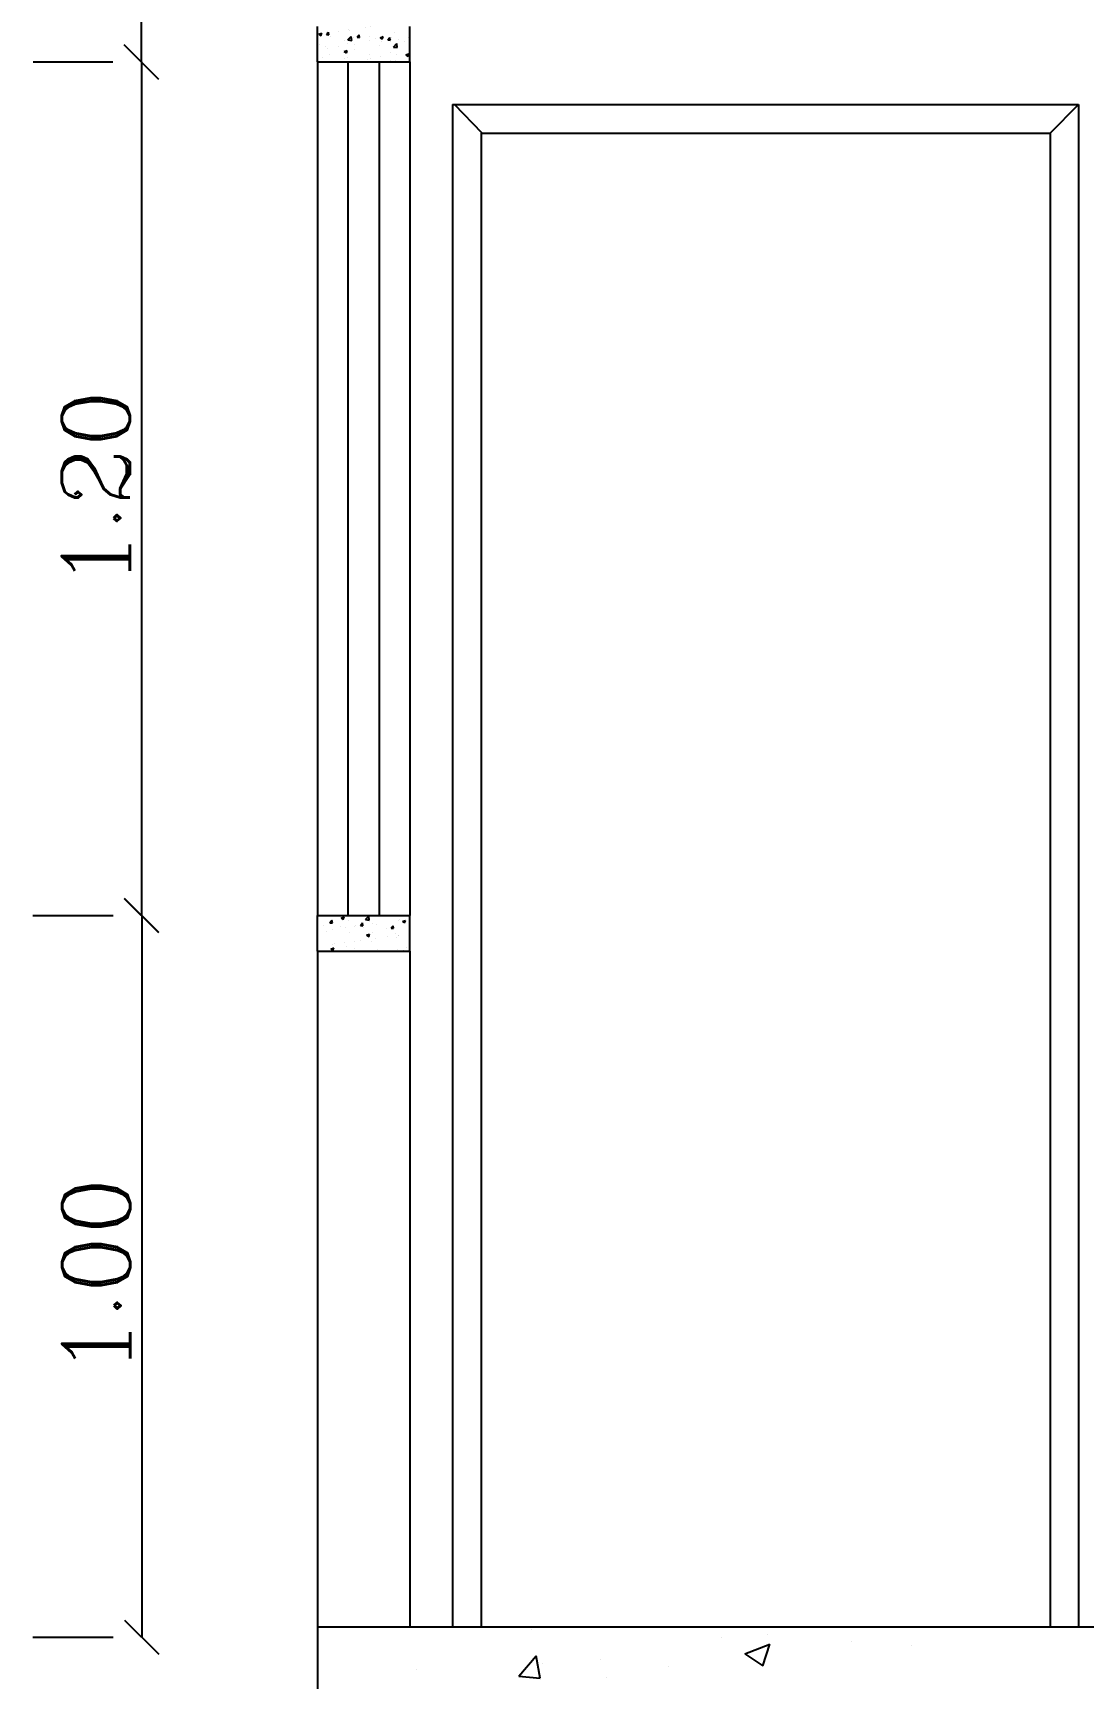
# Model space of a CAD drawing. Extents: x -43 to 70, y -5 to 23.
# Drawn here: x 10.725 to 12.201, y 10.84 to 13.153 of the extents above; entities that cross this region are included whole.
import ezdxf

# ---------------------------------------------------------------- set-up
doc = ezdxf.new("R2010")
doc.units = 0
doc.header["$LTSCALE"] = 20
doc.layers.get('0').update_dxf_attribs({"color": 5, "linetype": 'CONTINUOUS'})
doc.layers.get('DEFPOINTS').update_dxf_attribs({"linetype": 'CONTINUOUS'})
for name, color, linetype in [('CONTRAPIS', 1, 'CONTINUOUS'), ('JANELA', 5, 'CONTINUOUS'), ('PAREDE', 7, 'CONTINUOUS'), ('PORTAS', 1, 'CONTINUOUS'), ('TEXTO', 1, 'CONTINUOUS'), ('VERGA', 244, 'CONTINUOUS')]:
    doc.layers.add(name, color=color, linetype=linetype)
doc.styles.add('ROMANC', font='romanc')
doc.dimstyles.new('ISO-25', dxfattribs={"dimscale": 0.8, "dimtxt": 0.12, "dimasz": 0.06, "dimexe": 0.05, "dimexo": 0.5, "dimgap": 0.02, "dimtad": 1, "dimtoh": 1, "dimzin": 1, "dimtxsty": 'ROMANC', "dimblk1": 'OBLIQUE', "dimblk2": 'OBLIQUE', "dimsah": 1, "dimcen": 0.12, "dimclrd": 244, "dimclre": 244, "dimclrt": 244, "dimazin": 3, "dimtfac": 1, "dimtdec": 4, "dimtmove": 0, "dimatfit": 3, "dimtvp": 1, "dimtolj": 1, "dimtzin": 0})

# ---------------------------------------------------------------- blocks, each defined once
blk = doc.blocks.new('*X2')
at = {"color": 0}
for p, q in [((24.033, 9.0426), (24.0359, 9.046)), ((24.0366, 9.0422), (24.0359, 9.046)), ((24.0364, 9.0456), (24.0364, 9.0456)), ((24.0383, 9.0413), (24.043, 9.0462)), ((24.0437, 9.0405), (24.043, 9.0462)), ((24.0454, 9.0517), (24.0454, 9.0517)), ((24.0558, 9.0524), (24.0558, 9.0524)), ((24.0684, 9.0443), (24.0684, 9.0443)), ((24.0878, 9.051), (24.0878, 9.051)), ((24.1103, 9.0458), (24.1103, 9.0458)), ((24.111, 9.0465), (24.111, 9.0465)), ((24.1199, 9.0496), (24.1199, 9.0496)), ((24.133, 9.0487), (24.133, 9.0487)), ((24.1413, 9.0504), (24.1413, 9.0504)), ((24.1519, 9.0483), (24.1519, 9.0483)), ((24.0306, 9.0416), (24.0348, 9.0433)), ((24.0306, 9.0416), (24.0336, 9.0396)), ((24.033, 9.0426), (24.0366, 9.0423)), ((24.0334, 9.0247), (24.0334, 9.0247)), ((24.0336, 9.0396), (24.0348, 9.0432)), ((24.0346, 9.0358), (24.0346, 9.0358)), ((24.0383, 9.0413), (24.0437, 9.0405)), ((24.0439, 9.0219), (24.0439, 9.0219)), ((24.049, 9.0378), (24.049, 9.0378)), ((24.0574, 9.0388), (24.0574, 9.0388)), ((24.0683, 9.0307), (24.0683, 9.0307)), ((24.0761, 9.0388), (24.0789, 9.0423)), ((24.0761, 9.0388), (24.0796, 9.0385)), ((24.0796, 9.0385), (24.079, 9.0422)), ((24.0795, 9.0223), (24.0795, 9.0223)), ((24.0802, 9.0423), (24.0802, 9.0423)), ((24.0945, 9.0221), (24.0945, 9.0221)), ((24.0953, 9.0438), (24.0953, 9.0438)), ((24.1005, 9.0429), (24.1005, 9.0429)), ((24.1024, 9.0314), (24.1071, 9.0363)), ((24.1024, 9.0314), (24.1077, 9.0306)), ((24.1033, 9.0367), (24.1033, 9.0367)), ((24.1077, 9.0306), (24.1071, 9.0363)), ((24.1103, 9.0265), (24.1103, 9.0265)), ((24.1168, 9.0368), (24.121, 9.0385)), ((24.1168, 9.0368), (24.1198, 9.0348)), ((24.1172, 9.0251), (24.1172, 9.0251)), ((24.1191, 9.0351), (24.122, 9.0385)), ((24.1191, 9.0351), (24.1227, 9.0347)), ((24.1198, 9.0348), (24.121, 9.0384)), ((24.1227, 9.0347), (24.122, 9.0385)), ((24.1325, 9.0416), (24.1325, 9.0416)), ((24.1383, 9.0427), (24.1383, 9.0427)), ((24.1406, 9.0304), (24.1406, 9.0304)), ((24.1551, 9.0301), (24.1551, 9.0301)), ((24.0416, 9.0151), (24.0416, 9.0151)), ((24.0483, 9.0178), (24.0483, 9.0178)), ((24.0664, 9.0175), (24.0706, 9.0191)), ((24.0664, 9.0175), (24.0694, 9.0155)), ((24.0694, 9.0155), (24.0706, 9.0191)), ((24.0759, 9.0205), (24.0759, 9.0205)), ((24.0795, 9.0201), (24.0795, 9.0201)), ((24.1079, 9.0192), (24.1079, 9.0192)), ((24.1359, 9.0069), (24.1359, 9.0069)), ((24.1399, 9.0178), (24.1399, 9.0178)), ((24.1399, 9.0104), (24.1399, 9.0104)), ((24.1526, 9.0127), (24.1568, 9.0143)), ((24.1526, 9.0127), (24.1556, 9.0107)), ((24.1543, 9.0084), (24.1543, 9.0084)), ((24.1556, 9.0107), (24.1568, 9.0143)), ((24.0292, 8.7758), (24.0334, 8.7774)), ((24.0292, 8.7758), (24.0322, 8.7738)), ((24.0322, 8.7738), (24.0334, 8.7774)), ((24.0396, 8.7781), (24.0396, 8.7781)), ((24.0399, 8.7756), (24.0428, 8.779)), ((24.0399, 8.7756), (24.0435, 8.7752)), ((24.0435, 8.7752), (24.0428, 8.779)), ((24.0455, 8.7732), (24.0455, 8.7732)), ((24.0571, 8.7797), (24.0571, 8.7797)), ((24.0653, 8.767), (24.0653, 8.767)), ((24.0702, 8.7678), (24.0748, 8.7727)), ((24.0702, 8.7678), (24.0755, 8.767)), ((24.0707, 8.7826), (24.0707, 8.7826)), ((24.0721, 8.7817), (24.0721, 8.7817)), ((24.0755, 8.767), (24.0748, 8.7727)), ((24.0775, 8.7718), (24.0775, 8.7718)), ((24.083, 8.7718), (24.0859, 8.7752)), ((24.083, 8.7718), (24.0866, 8.7715)), ((24.0866, 8.7715), (24.0859, 8.7752)), ((24.0949, 8.7847), (24.0949, 8.7847)), ((24.1003, 8.773), (24.1003, 8.773)), ((24.1008, 8.7669), (24.1008, 8.7669)), ((24.1015, 8.7869), (24.1015, 8.7869)), ((24.1095, 8.7705), (24.1095, 8.7705)), ((24.1154, 8.771), (24.1196, 8.7726)), ((24.1154, 8.771), (24.1184, 8.769)), ((24.1184, 8.769), (24.1197, 8.7726)), ((24.126, 8.768), (24.1289, 8.7715)), ((24.126, 8.768), (24.1296, 8.7677)), ((24.1296, 8.7677), (24.1289, 8.7715)), ((24.1311, 8.7707), (24.1311, 8.7707)), ((24.132, 8.768), (24.132, 8.768)), ((24.1353, 8.779), (24.1353, 8.779)), ((24.1416, 8.7691), (24.1416, 8.7691)), ((24.1547, 8.771), (24.1547, 8.771)), ((24.0303, 8.761), (24.0303, 8.761)), ((24.0388, 8.7582), (24.0388, 8.7582)), ((24.0413, 8.7561), (24.0413, 8.7561)), ((24.0447, 8.7478), (24.0447, 8.7478)), ((24.0564, 8.758), (24.0564, 8.758)), ((24.065, 8.7516), (24.0692, 8.7532)), ((24.065, 8.7516), (24.068, 8.7496)), ((24.068, 8.7496), (24.0692, 8.7532)), ((24.07, 8.7627), (24.07, 8.7627)), ((24.0791, 8.761), (24.0791, 8.761)), ((24.0797, 8.7538), (24.0797, 8.7538)), ((24.1001, 8.7469), (24.1001, 8.7469)), ((24.1147, 8.7598), (24.1147, 8.7598)), ((24.1162, 8.7443), (24.1162, 8.7443)), ((24.117, 8.766), (24.117, 8.766)), ((24.1304, 8.7508), (24.1304, 8.7508)), ((24.1342, 8.7579), (24.1389, 8.7628)), ((24.1342, 8.7579), (24.1395, 8.7571)), ((24.1395, 8.7571), (24.1389, 8.7628)), ((24.1389, 8.7473), (24.1389, 8.7473)), ((24.1497, 8.7658), (24.1497, 8.7658)), ((24.1513, 8.7468), (24.1555, 8.7484)), ((24.1513, 8.7468), (24.1542, 8.7448)), ((24.1543, 8.7448), (24.1555, 8.7484)), ((24.0338, 8.7425), (24.0338, 8.7425)), ((24.0381, 8.7382), (24.0381, 8.7382)), ((24.0633, 8.7374), (24.0633, 8.7374)), ((24.0658, 8.7412), (24.0658, 8.7412)), ((24.0693, 8.7427), (24.0693, 8.7427)), ((24.0978, 8.7398), (24.0978, 8.7398)), ((24.1012, 8.7423), (24.1012, 8.7423)), ((24.1299, 8.7384), (24.1299, 8.7384)), ((24.1376, 8.7388), (24.1376, 8.7388))]:
    blk.add_line(p, q, dxfattribs=at)
blk = doc.blocks.new('*X7')
at = {"color": 0, "linetype": 'CONTINUOUS'}
for p, q in [((11.1251, 11.8985), (11.1251, 11.8985)), ((11.1258, 11.8911), (11.1258, 11.8911)), ((11.1335, 11.8989), (11.1335, 11.8989)), ((11.1378, 11.8904), (11.1378, 11.8904)), ((11.1419, 11.9021), (11.1448, 11.9056)), ((11.1419, 11.9021), (11.1455, 11.9018)), ((11.1455, 11.9018), (11.1448, 11.9056)), ((11.1463, 11.892), (11.1463, 11.892)), ((11.147, 11.912), (11.147, 11.912)), ((11.1572, 11.8971), (11.1572, 11.8971)), ((11.1578, 11.9087), (11.162, 11.9103)), ((11.1578, 11.9087), (11.1607, 11.9067)), ((11.1608, 11.9066), (11.162, 11.9103)), ((11.1637, 11.8961), (11.1637, 11.8961)), ((11.1685, 11.9049), (11.1685, 11.9049)), ((11.1698, 11.8891), (11.1698, 11.8891)), ((11.1771, 11.8963), (11.1771, 11.8963)), ((11.1787, 11.8981), (11.1787, 11.8981)), ((11.185, 11.8984), (11.1879, 11.9018)), ((11.185, 11.8984), (11.1886, 11.898)), ((11.1886, 11.898), (11.1879, 11.9018)), ((11.1892, 11.8958), (11.1892, 11.8958)), ((11.1921, 11.9066), (11.1968, 11.9114)), ((11.1921, 11.9066), (11.1974, 11.9057)), ((11.1974, 11.9057), (11.1968, 11.9114)), ((11.2014, 11.9011), (11.2014, 11.9011)), ((11.2034, 11.9109), (11.2034, 11.9109)), ((11.2074, 11.9001), (11.2074, 11.9001)), ((11.2212, 11.8944), (11.2212, 11.8944)), ((11.228, 11.8946), (11.2309, 11.898)), ((11.228, 11.8946), (11.2316, 11.8943)), ((11.2316, 11.8943), (11.2309, 11.898)), ((11.2386, 11.9046), (11.2386, 11.9046)), ((11.2393, 11.9061), (11.2393, 11.9061)), ((11.244, 11.9039), (11.2482, 11.9055)), ((11.244, 11.9039), (11.247, 11.9018)), ((11.247, 11.9018), (11.2482, 11.9055)), ((11.2533, 11.8931), (11.2533, 11.8931)), ((11.2543, 11.908), (11.2543, 11.908)), ((11.1432, 11.8652), (11.1474, 11.8668)), ((11.1452, 11.8666), (11.1452, 11.8666)), ((11.1456, 11.8721), (11.1456, 11.8721)), ((11.1462, 11.8631), (11.1474, 11.8668)), ((11.1479, 11.8724), (11.1479, 11.8724)), ((11.1629, 11.8744), (11.1629, 11.8744)), ((11.166, 11.8691), (11.166, 11.8691)), ((11.1764, 11.8763), (11.1764, 11.8763)), ((11.1856, 11.8774), (11.1856, 11.8774)), ((11.1936, 11.8845), (11.1978, 11.8861)), ((11.1936, 11.8845), (11.1966, 11.8825)), ((11.1966, 11.8825), (11.1978, 11.8861)), ((11.201, 11.8751), (11.201, 11.8751)), ((11.2018, 11.8877), (11.2018, 11.8877)), ((11.2067, 11.8801), (11.2067, 11.8801)), ((11.2235, 11.8824), (11.2235, 11.8824)), ((11.2339, 11.8864), (11.2339, 11.8864)), ((11.236, 11.8811), (11.236, 11.8811)), ((11.2379, 11.8846), (11.2379, 11.8846)), ((11.2386, 11.8844), (11.2386, 11.8844)), ((11.2503, 11.8679), (11.2503, 11.8679)), ((11.131, 11.8631), (11.131, 11.8631)), ((11.1432, 11.8652), (11.1461, 11.8631)), ((11.1773, 11.8653), (11.1773, 11.8653)), ((11.2093, 11.8639), (11.2093, 11.8639)), ((11.2371, 11.8647), (11.2371, 11.8647)), ((11.2413, 11.8626), (11.2413, 11.8626)), ((11.2455, 11.8637), (11.2455, 11.8637))]:
    blk.add_line(p, q, dxfattribs=at)
blk = doc.blocks.new('_OBLIQUE')
at = {"color": 0, "linetype": 'BYBLOCK'}
blk.add_line((-0.5, -0.5), (0.5, 0.5), dxfattribs=at)
blk = doc.blocks.new('*D27')
at = {"color": 244, "linetype": 'BYBLOCK'}
for p, q in [((10.7285, 11.9123), (10.8375, 11.9123)), ((10.8775, 11.9123), (10.8775, 10.8976)), ((10.7245, 10.8976), (10.8375, 10.8976))]:
    blk.add_line(p, q, dxfattribs=at)
at = {"layer": 'DEFPOINTS', "color": 0, "linetype": 'BYBLOCK'}
for p in [(11.1285, 11.9123), (10.8775, 10.8976), (11.1245, 10.8976)]:
    blk.add_point(p, dxfattribs=at)
at = {"color": 244, "linetype": 'BYBLOCK', "xscale": 0.048, "yscale": 0.048, "zscale": 0.048}
for p, rotation in [((10.8775, 11.9123), 90), ((10.8775, 10.8976), 270)]:
    blk.add_blockref('_OBLIQUE', p, dxfattribs=dict(at, rotation=rotation))
at = {"color": 244, "linetype": 'BYBLOCK', "insert": (10.8135, 11.4049), "char_height": 0.096, "attachment_point": 5, "rotation": 90, "style": 'ROMANC'}
blk.add_mtext('\\A1;{1.00}', dxfattribs=at)
blk = doc.blocks.new('*D28')
at = {"color": 244, "linetype": 'BYBLOCK'}
for p, q in [((10.7249, 13.1123), (10.837, 13.1123)), ((10.877, 13.1123), (10.877, 11.9122)), ((10.7245, 11.9122), (10.837, 11.9122))]:
    blk.add_line(p, q, dxfattribs=at)
at = {"layer": 'DEFPOINTS', "color": 0, "linetype": 'BYBLOCK'}
for p in [(11.1249, 13.1123), (10.877, 11.9122), (11.1245, 11.9122)]:
    blk.add_point(p, dxfattribs=at)
at = {"color": 244, "linetype": 'BYBLOCK', "xscale": 0.048, "yscale": 0.048, "zscale": 0.048}
for p, rotation in [((10.877, 13.1123), 90), ((10.877, 11.9122), 270)]:
    blk.add_blockref('_OBLIQUE', p, dxfattribs=dict(at, rotation=rotation))
at = {"color": 244, "linetype": 'BYBLOCK', "insert": (10.813, 12.5122), "char_height": 0.096, "attachment_point": 5, "rotation": 90, "style": 'ROMANC'}
blk.add_mtext('\\A1;1.20', dxfattribs=at)
blk = doc.blocks.new('*D29')
at = {"color": 244, "linetype": 'BYBLOCK'}
for p, q in [((10.877, 13.4323), (10.877, 13.8049)), ((10.7276, 13.4323), (10.837, 13.4323)), ((10.877, 13.1123), (10.877, 13.4323)), ((10.7255, 13.1123), (10.837, 13.1123))]:
    blk.add_line(p, q, dxfattribs=at)
at = {"layer": 'DEFPOINTS', "color": 0, "linetype": 'BYBLOCK'}
for p in [(10.877, 13.4323), (11.1276, 13.4323), (11.1255, 13.1123)]:
    blk.add_point(p, dxfattribs=at)
at = {"color": 244, "linetype": 'BYBLOCK', "xscale": 0.048, "yscale": 0.048, "zscale": 0.048}
for p, rotation in [((10.877, 13.4323), 90), ((10.877, 13.1123), 270)]:
    blk.add_blockref('_OBLIQUE', p, dxfattribs=dict(at, rotation=rotation))
at = {"color": 244, "linetype": 'BYBLOCK', "insert": (10.813, 13.6426), "char_height": 0.096, "attachment_point": 5, "rotation": 90, "style": 'ROMANC'}
blk.add_mtext('\\A1;{0.30}', dxfattribs=at)
blk = doc.blocks.new('*X124')
at = {"color": 0, "linetype": 'CONTINUOUS'}
for p, q in [((11.4257, 10.9079), (11.4257, 10.9079)), ((11.6926, 10.8966), (11.6926, 10.8966)), ((11.7571, 10.9021), (11.7571, 10.9021)), ((11.4079, 10.8428), (11.432, 10.8715)), ((11.4378, 10.8402), (11.432, 10.8715)), ((11.7256, 10.8743), (11.7606, 10.8878)), ((11.7256, 10.8743), (11.7505, 10.8576)), ((11.7505, 10.8576), (11.7606, 10.8878)), ((11.875, 10.8916), (11.875, 10.8916)), ((11.9595, 10.8853), (11.9595, 10.8853)), ((11.2642, 10.852), (11.2642, 10.852)), ((11.4414, 10.8605), (11.4414, 10.8605)), ((11.5229, 10.8661), (11.5229, 10.8661)), ((11.6182, 10.8564), (11.6182, 10.8564)), ((11.4079, 10.8428), (11.4378, 10.8402)), ((11.5311, 10.8407), (11.5311, 10.8407))]:
    blk.add_line(p, q, dxfattribs=at)
blk = doc.blocks.new('*X125')
at = {"color": 0, "linetype": 'CONTINUOUS'}
for p, q in [((11.4257, 10.9079), (11.4257, 10.9079)), ((11.6926, 10.8966), (11.6926, 10.8966)), ((11.7571, 10.9021), (11.7571, 10.9021)), ((11.4079, 10.8428), (11.432, 10.8715)), ((11.4378, 10.8402), (11.432, 10.8715)), ((11.7256, 10.8743), (11.7606, 10.8878)), ((11.7256, 10.8743), (11.7505, 10.8576)), ((11.7505, 10.8576), (11.7606, 10.8878)), ((11.875, 10.8916), (11.875, 10.8916)), ((11.9595, 10.8853), (11.9595, 10.8853)), ((11.2642, 10.852), (11.2642, 10.852)), ((11.4414, 10.8605), (11.4414, 10.8605)), ((11.5229, 10.8661), (11.5229, 10.8661)), ((11.6182, 10.8564), (11.6182, 10.8564)), ((11.4079, 10.8428), (11.4378, 10.8402)), ((11.5311, 10.8407), (11.5311, 10.8407))]:
    blk.add_line(p, q, dxfattribs=at)
blk = doc.blocks.new('*X126')
at = {"color": 0, "linetype": 'CONTINUOUS'}
for p, q in [((11.4257, 10.9079), (11.4257, 10.9079)), ((11.6926, 10.8966), (11.6926, 10.8966)), ((11.7571, 10.9021), (11.7571, 10.9021)), ((11.4079, 10.8428), (11.432, 10.8715)), ((11.4378, 10.8402), (11.432, 10.8715)), ((11.7256, 10.8743), (11.7606, 10.8878)), ((11.7256, 10.8743), (11.7505, 10.8576)), ((11.7505, 10.8576), (11.7606, 10.8878)), ((11.875, 10.8916), (11.875, 10.8916)), ((11.9595, 10.8853), (11.9595, 10.8853)), ((11.2642, 10.852), (11.2642, 10.852)), ((11.4414, 10.8605), (11.4414, 10.8605)), ((11.5229, 10.8661), (11.5229, 10.8661)), ((11.6182, 10.8564), (11.6182, 10.8564)), ((11.4079, 10.8428), (11.4378, 10.8402)), ((11.5311, 10.8407), (11.5311, 10.8407))]:
    blk.add_line(p, q, dxfattribs=at)
blk = doc.blocks.new('*X127')
at = {"color": 0, "linetype": 'CONTINUOUS'}
for p, q in [((11.4257, 10.9079), (11.4257, 10.9079)), ((11.6926, 10.8966), (11.6926, 10.8966)), ((11.7571, 10.9021), (11.7571, 10.9021)), ((11.4079, 10.8428), (11.432, 10.8715)), ((11.4378, 10.8402), (11.432, 10.8715)), ((11.7256, 10.8743), (11.7606, 10.8878)), ((11.7256, 10.8743), (11.7505, 10.8576)), ((11.7505, 10.8576), (11.7606, 10.8878)), ((11.875, 10.8916), (11.875, 10.8916)), ((11.9595, 10.8853), (11.9595, 10.8853)), ((11.2642, 10.852), (11.2642, 10.852)), ((11.4414, 10.8605), (11.4414, 10.8605)), ((11.5229, 10.8661), (11.5229, 10.8661)), ((11.6182, 10.8564), (11.6182, 10.8564)), ((11.4079, 10.8428), (11.4378, 10.8402)), ((11.5311, 10.8407), (11.5311, 10.8407))]:
    blk.add_line(p, q, dxfattribs=at)
blk = doc.blocks.new('*X128')
at = {"color": 0, "linetype": 'CONTINUOUS'}
for p, q in [((11.4257, 10.9079), (11.4257, 10.9079)), ((11.6926, 10.8966), (11.6926, 10.8966)), ((11.7571, 10.9021), (11.7571, 10.9021)), ((11.4079, 10.8428), (11.432, 10.8715)), ((11.4378, 10.8402), (11.432, 10.8715)), ((11.7256, 10.8743), (11.7606, 10.8878)), ((11.7256, 10.8743), (11.7505, 10.8576)), ((11.7505, 10.8576), (11.7606, 10.8878)), ((11.875, 10.8916), (11.875, 10.8916)), ((11.9595, 10.8853), (11.9595, 10.8853)), ((11.2642, 10.852), (11.2642, 10.852)), ((11.4414, 10.8605), (11.4414, 10.8605)), ((11.5229, 10.8661), (11.5229, 10.8661)), ((11.6182, 10.8564), (11.6182, 10.8564)), ((11.4079, 10.8428), (11.4378, 10.8402)), ((11.5311, 10.8407), (11.5311, 10.8407))]:
    blk.add_line(p, q, dxfattribs=at)
blk = doc.blocks.new('*X129')
at = {"color": 0, "linetype": 'CONTINUOUS'}
for p, q in [((11.4257, 10.9079), (11.4257, 10.9079)), ((11.6926, 10.8966), (11.6926, 10.8966)), ((11.7571, 10.9021), (11.7571, 10.9021)), ((11.4079, 10.8428), (11.432, 10.8715)), ((11.4378, 10.8402), (11.432, 10.8715)), ((11.7256, 10.8743), (11.7606, 10.8878)), ((11.7256, 10.8743), (11.7505, 10.8576)), ((11.7505, 10.8576), (11.7606, 10.8878)), ((11.875, 10.8916), (11.875, 10.8916)), ((11.9595, 10.8853), (11.9595, 10.8853)), ((11.2642, 10.852), (11.2642, 10.852)), ((11.4414, 10.8605), (11.4414, 10.8605)), ((11.5229, 10.8661), (11.5229, 10.8661)), ((11.6182, 10.8564), (11.6182, 10.8564)), ((11.4079, 10.8428), (11.4378, 10.8402)), ((11.5311, 10.8407), (11.5311, 10.8407))]:
    blk.add_line(p, q, dxfattribs=at)
blk = doc.blocks.new('*X130')
at = {"color": 0, "linetype": 'CONTINUOUS'}
for p, q in [((11.4257, 10.9079), (11.4257, 10.9079)), ((11.6926, 10.8966), (11.6926, 10.8966)), ((11.7571, 10.9021), (11.7571, 10.9021)), ((11.4079, 10.8428), (11.432, 10.8715)), ((11.4378, 10.8402), (11.432, 10.8715)), ((11.7256, 10.8743), (11.7606, 10.8878)), ((11.7256, 10.8743), (11.7505, 10.8576)), ((11.7505, 10.8576), (11.7606, 10.8878)), ((11.875, 10.8916), (11.875, 10.8916)), ((11.9595, 10.8853), (11.9595, 10.8853)), ((11.2642, 10.852), (11.2642, 10.852)), ((11.4414, 10.8605), (11.4414, 10.8605)), ((11.5229, 10.8661), (11.5229, 10.8661)), ((11.6182, 10.8564), (11.6182, 10.8564)), ((11.4079, 10.8428), (11.4378, 10.8402)), ((11.5311, 10.8407), (11.5311, 10.8407))]:
    blk.add_line(p, q, dxfattribs=at)
blk = doc.blocks.new('*X131')
at = {"color": 0, "linetype": 'CONTINUOUS'}
for p, q in [((11.4257, 10.9079), (11.4257, 10.9079)), ((11.6926, 10.8966), (11.6926, 10.8966)), ((11.7571, 10.9021), (11.7571, 10.9021)), ((11.4079, 10.8428), (11.432, 10.8715)), ((11.4378, 10.8402), (11.432, 10.8715)), ((11.7256, 10.8743), (11.7606, 10.8878)), ((11.7256, 10.8743), (11.7505, 10.8576)), ((11.7505, 10.8576), (11.7606, 10.8878)), ((11.875, 10.8916), (11.875, 10.8916)), ((11.9595, 10.8853), (11.9595, 10.8853)), ((11.2642, 10.852), (11.2642, 10.852)), ((11.4414, 10.8605), (11.4414, 10.8605)), ((11.5229, 10.8661), (11.5229, 10.8661)), ((11.6182, 10.8564), (11.6182, 10.8564)), ((11.4079, 10.8428), (11.4378, 10.8402)), ((11.5311, 10.8407), (11.5311, 10.8407))]:
    blk.add_line(p, q, dxfattribs=at)
blk = doc.blocks.new('*X132')
at = {"color": 0, "linetype": 'CONTINUOUS'}
for p, q in [((11.4257, 10.9079), (11.4257, 10.9079)), ((11.6926, 10.8966), (11.6926, 10.8966)), ((11.7571, 10.9021), (11.7571, 10.9021)), ((11.4079, 10.8428), (11.432, 10.8715)), ((11.4378, 10.8402), (11.432, 10.8715)), ((11.7256, 10.8743), (11.7606, 10.8878)), ((11.7256, 10.8743), (11.7505, 10.8576)), ((11.7505, 10.8576), (11.7606, 10.8878)), ((11.875, 10.8916), (11.875, 10.8916)), ((11.9595, 10.8853), (11.9595, 10.8853)), ((11.2642, 10.852), (11.2642, 10.852)), ((11.4414, 10.8605), (11.4414, 10.8605)), ((11.5229, 10.8661), (11.5229, 10.8661)), ((11.6182, 10.8564), (11.6182, 10.8564)), ((11.4079, 10.8428), (11.4378, 10.8402)), ((11.5311, 10.8407), (11.5311, 10.8407))]:
    blk.add_line(p, q, dxfattribs=at)
blk = doc.blocks.new('*X133')
at = {"color": 0, "linetype": 'CONTINUOUS'}
for p, q in [((11.4257, 10.9079), (11.4257, 10.9079)), ((11.6926, 10.8966), (11.6926, 10.8966)), ((11.7571, 10.9021), (11.7571, 10.9021)), ((11.4079, 10.8428), (11.432, 10.8715)), ((11.4378, 10.8402), (11.432, 10.8715)), ((11.7256, 10.8743), (11.7606, 10.8878)), ((11.7256, 10.8743), (11.7505, 10.8576)), ((11.7505, 10.8576), (11.7606, 10.8878)), ((11.875, 10.8916), (11.875, 10.8916)), ((11.9595, 10.8853), (11.9595, 10.8853)), ((11.2642, 10.852), (11.2642, 10.852)), ((11.4414, 10.8605), (11.4414, 10.8605)), ((11.5229, 10.8661), (11.5229, 10.8661)), ((11.6182, 10.8564), (11.6182, 10.8564)), ((11.4079, 10.8428), (11.4378, 10.8402)), ((11.5311, 10.8407), (11.5311, 10.8407))]:
    blk.add_line(p, q, dxfattribs=at)
blk = doc.blocks.new('*X134')
at = {"color": 0, "linetype": 'CONTINUOUS'}
for p, q in [((11.4257, 10.9079), (11.4257, 10.9079)), ((11.6926, 10.8966), (11.6926, 10.8966)), ((11.7571, 10.9021), (11.7571, 10.9021)), ((11.4079, 10.8428), (11.432, 10.8715)), ((11.4378, 10.8402), (11.432, 10.8715)), ((11.7256, 10.8743), (11.7606, 10.8878)), ((11.7256, 10.8743), (11.7505, 10.8576)), ((11.7505, 10.8576), (11.7606, 10.8878)), ((11.875, 10.8916), (11.875, 10.8916)), ((11.9595, 10.8853), (11.9595, 10.8853)), ((11.2642, 10.852), (11.2642, 10.852)), ((11.4414, 10.8605), (11.4414, 10.8605)), ((11.5229, 10.8661), (11.5229, 10.8661)), ((11.6182, 10.8564), (11.6182, 10.8564)), ((11.4079, 10.8428), (11.4378, 10.8402)), ((11.5311, 10.8407), (11.5311, 10.8407))]:
    blk.add_line(p, q, dxfattribs=at)
blk = doc.blocks.new('*X135')
at = {"color": 0, "linetype": 'CONTINUOUS'}
for p, q in [((11.4257, 10.9079), (11.4257, 10.9079)), ((11.6926, 10.8966), (11.6926, 10.8966)), ((11.7571, 10.9021), (11.7571, 10.9021)), ((11.4079, 10.8428), (11.432, 10.8715)), ((11.4378, 10.8402), (11.432, 10.8715)), ((11.7256, 10.8743), (11.7606, 10.8878)), ((11.7256, 10.8743), (11.7505, 10.8576)), ((11.7505, 10.8576), (11.7606, 10.8878)), ((11.875, 10.8916), (11.875, 10.8916)), ((11.9595, 10.8853), (11.9595, 10.8853)), ((11.2642, 10.852), (11.2642, 10.852)), ((11.4414, 10.8605), (11.4414, 10.8605)), ((11.5229, 10.8661), (11.5229, 10.8661)), ((11.6182, 10.8564), (11.6182, 10.8564)), ((11.4079, 10.8428), (11.4378, 10.8402)), ((11.5311, 10.8407), (11.5311, 10.8407))]:
    blk.add_line(p, q, dxfattribs=at)
blk = doc.blocks.new('*X136')
at = {"color": 0, "linetype": 'CONTINUOUS'}
for p, q in [((11.4257, 10.9079), (11.4257, 10.9079)), ((11.6926, 10.8966), (11.6926, 10.8966)), ((11.7571, 10.9021), (11.7571, 10.9021)), ((11.4079, 10.8428), (11.432, 10.8715)), ((11.4378, 10.8402), (11.432, 10.8715)), ((11.7256, 10.8743), (11.7606, 10.8878)), ((11.7256, 10.8743), (11.7505, 10.8576)), ((11.7505, 10.8576), (11.7606, 10.8878)), ((11.875, 10.8916), (11.875, 10.8916)), ((11.9595, 10.8853), (11.9595, 10.8853)), ((11.2642, 10.852), (11.2642, 10.852)), ((11.4414, 10.8605), (11.4414, 10.8605)), ((11.5229, 10.8661), (11.5229, 10.8661)), ((11.6182, 10.8564), (11.6182, 10.8564)), ((11.4079, 10.8428), (11.4378, 10.8402)), ((11.5311, 10.8407), (11.5311, 10.8407))]:
    blk.add_line(p, q, dxfattribs=at)
blk = doc.blocks.new('*X137')
at = {"color": 0, "linetype": 'CONTINUOUS'}
for p, q in [((11.4257, 10.9079), (11.4257, 10.9079)), ((11.6926, 10.8966), (11.6926, 10.8966)), ((11.7571, 10.9021), (11.7571, 10.9021)), ((11.4079, 10.8428), (11.432, 10.8715)), ((11.4378, 10.8402), (11.432, 10.8715)), ((11.7256, 10.8743), (11.7606, 10.8878)), ((11.7256, 10.8743), (11.7505, 10.8576)), ((11.7505, 10.8576), (11.7606, 10.8878)), ((11.875, 10.8916), (11.875, 10.8916)), ((11.9595, 10.8853), (11.9595, 10.8853)), ((11.2642, 10.852), (11.2642, 10.852)), ((11.4414, 10.8605), (11.4414, 10.8605)), ((11.5229, 10.8661), (11.5229, 10.8661)), ((11.6182, 10.8564), (11.6182, 10.8564)), ((11.4079, 10.8428), (11.4378, 10.8402)), ((11.5311, 10.8407), (11.5311, 10.8407))]:
    blk.add_line(p, q, dxfattribs=at)
blk = doc.blocks.new('*X138')
at = {"color": 0, "linetype": 'CONTINUOUS'}
for p, q in [((11.4257, 10.9079), (11.4257, 10.9079)), ((11.6926, 10.8966), (11.6926, 10.8966)), ((11.7571, 10.9021), (11.7571, 10.9021)), ((11.4079, 10.8428), (11.432, 10.8715)), ((11.4378, 10.8402), (11.432, 10.8715)), ((11.7256, 10.8743), (11.7606, 10.8878)), ((11.7256, 10.8743), (11.7505, 10.8576)), ((11.7505, 10.8576), (11.7606, 10.8878)), ((11.875, 10.8916), (11.875, 10.8916)), ((11.9595, 10.8853), (11.9595, 10.8853)), ((11.2642, 10.852), (11.2642, 10.852)), ((11.4414, 10.8605), (11.4414, 10.8605)), ((11.5229, 10.8661), (11.5229, 10.8661)), ((11.6182, 10.8564), (11.6182, 10.8564)), ((11.4079, 10.8428), (11.4378, 10.8402)), ((11.5311, 10.8407), (11.5311, 10.8407))]:
    blk.add_line(p, q, dxfattribs=at)
blk = doc.blocks.new('*X139')
at = {"color": 0, "linetype": 'CONTINUOUS'}
for p, q in [((11.4257, 10.9079), (11.4257, 10.9079)), ((11.6926, 10.8966), (11.6926, 10.8966)), ((11.7571, 10.9021), (11.7571, 10.9021)), ((11.4079, 10.8428), (11.432, 10.8715)), ((11.4378, 10.8402), (11.432, 10.8715)), ((11.7256, 10.8743), (11.7606, 10.8878)), ((11.7256, 10.8743), (11.7505, 10.8576)), ((11.7505, 10.8576), (11.7606, 10.8878)), ((11.875, 10.8916), (11.875, 10.8916)), ((11.9595, 10.8853), (11.9595, 10.8853)), ((11.2642, 10.852), (11.2642, 10.852)), ((11.4414, 10.8605), (11.4414, 10.8605)), ((11.5229, 10.8661), (11.5229, 10.8661)), ((11.6182, 10.8564), (11.6182, 10.8564)), ((11.4079, 10.8428), (11.4378, 10.8402)), ((11.5311, 10.8407), (11.5311, 10.8407))]:
    blk.add_line(p, q, dxfattribs=at)
blk = doc.blocks.new('*X140')
at = {"color": 0, "linetype": 'CONTINUOUS'}
for p, q in [((11.4257, 10.9079), (11.4257, 10.9079)), ((11.6926, 10.8966), (11.6926, 10.8966)), ((11.7571, 10.9021), (11.7571, 10.9021)), ((11.4079, 10.8428), (11.432, 10.8715)), ((11.4378, 10.8402), (11.432, 10.8715)), ((11.7256, 10.8743), (11.7606, 10.8878)), ((11.7256, 10.8743), (11.7505, 10.8576)), ((11.7505, 10.8576), (11.7606, 10.8878)), ((11.875, 10.8916), (11.875, 10.8916)), ((11.9595, 10.8853), (11.9595, 10.8853)), ((11.2642, 10.852), (11.2642, 10.852)), ((11.4414, 10.8605), (11.4414, 10.8605)), ((11.5229, 10.8661), (11.5229, 10.8661)), ((11.6182, 10.8564), (11.6182, 10.8564)), ((11.4079, 10.8428), (11.4378, 10.8402)), ((11.5311, 10.8407), (11.5311, 10.8407))]:
    blk.add_line(p, q, dxfattribs=at)
blk = doc.blocks.new('*X141')
at = {"color": 0, "linetype": 'CONTINUOUS'}
for p, q in [((11.4257, 10.9079), (11.4257, 10.9079)), ((11.6926, 10.8966), (11.6926, 10.8966)), ((11.7571, 10.9021), (11.7571, 10.9021)), ((11.4079, 10.8428), (11.432, 10.8715)), ((11.4378, 10.8402), (11.432, 10.8715)), ((11.7256, 10.8743), (11.7606, 10.8878)), ((11.7256, 10.8743), (11.7505, 10.8576)), ((11.7505, 10.8576), (11.7606, 10.8878)), ((11.875, 10.8916), (11.875, 10.8916)), ((11.9595, 10.8853), (11.9595, 10.8853)), ((11.2642, 10.852), (11.2642, 10.852)), ((11.4414, 10.8605), (11.4414, 10.8605)), ((11.5229, 10.8661), (11.5229, 10.8661)), ((11.6182, 10.8564), (11.6182, 10.8564)), ((11.4079, 10.8428), (11.4378, 10.8402)), ((11.5311, 10.8407), (11.5311, 10.8407))]:
    blk.add_line(p, q, dxfattribs=at)
blk = doc.blocks.new('*X142')
at = {"color": 0, "linetype": 'CONTINUOUS'}
for p, q in [((11.4257, 10.9079), (11.4257, 10.9079)), ((11.6926, 10.8966), (11.6926, 10.8966)), ((11.7571, 10.9021), (11.7571, 10.9021)), ((11.4079, 10.8428), (11.432, 10.8715)), ((11.4378, 10.8402), (11.432, 10.8715)), ((11.7256, 10.8743), (11.7606, 10.8878)), ((11.7256, 10.8743), (11.7505, 10.8576)), ((11.7505, 10.8576), (11.7606, 10.8878)), ((11.875, 10.8916), (11.875, 10.8916)), ((11.9595, 10.8853), (11.9595, 10.8853)), ((11.2642, 10.852), (11.2642, 10.852)), ((11.4414, 10.8605), (11.4414, 10.8605)), ((11.5229, 10.8661), (11.5229, 10.8661)), ((11.6182, 10.8564), (11.6182, 10.8564)), ((11.4079, 10.8428), (11.4378, 10.8402)), ((11.5311, 10.8407), (11.5311, 10.8407))]:
    blk.add_line(p, q, dxfattribs=at)
blk = doc.blocks.new('*X143')
at = {"color": 0, "linetype": 'CONTINUOUS'}
for p, q in [((11.4257, 10.9079), (11.4257, 10.9079)), ((11.6926, 10.8966), (11.6926, 10.8966)), ((11.7571, 10.9021), (11.7571, 10.9021)), ((11.4079, 10.8428), (11.432, 10.8715)), ((11.4378, 10.8402), (11.432, 10.8715)), ((11.7256, 10.8743), (11.7606, 10.8878)), ((11.7256, 10.8743), (11.7505, 10.8576)), ((11.7505, 10.8576), (11.7606, 10.8878)), ((11.875, 10.8916), (11.875, 10.8916)), ((11.9595, 10.8853), (11.9595, 10.8853)), ((11.2642, 10.852), (11.2642, 10.852)), ((11.4414, 10.8605), (11.4414, 10.8605)), ((11.5229, 10.8661), (11.5229, 10.8661)), ((11.6182, 10.8564), (11.6182, 10.8564)), ((11.4079, 10.8428), (11.4378, 10.8402)), ((11.5311, 10.8407), (11.5311, 10.8407))]:
    blk.add_line(p, q, dxfattribs=at)
blk = doc.blocks.new('*X144')
at = {"color": 0, "linetype": 'CONTINUOUS'}
for p, q in [((11.4257, 10.9079), (11.4257, 10.9079)), ((11.6926, 10.8966), (11.6926, 10.8966)), ((11.7571, 10.9021), (11.7571, 10.9021)), ((11.4079, 10.8428), (11.432, 10.8715)), ((11.4378, 10.8402), (11.432, 10.8715)), ((11.7256, 10.8743), (11.7606, 10.8878)), ((11.7256, 10.8743), (11.7505, 10.8576)), ((11.7505, 10.8576), (11.7606, 10.8878)), ((11.875, 10.8916), (11.875, 10.8916)), ((11.9595, 10.8853), (11.9595, 10.8853)), ((11.2642, 10.852), (11.2642, 10.852)), ((11.4414, 10.8605), (11.4414, 10.8605)), ((11.5229, 10.8661), (11.5229, 10.8661)), ((11.6182, 10.8564), (11.6182, 10.8564)), ((11.4079, 10.8428), (11.4378, 10.8402)), ((11.5311, 10.8407), (11.5311, 10.8407))]:
    blk.add_line(p, q, dxfattribs=at)
blk = doc.blocks.new('*X145')
at = {"color": 0, "linetype": 'CONTINUOUS'}
for p, q in [((11.4257, 10.9079), (11.4257, 10.9079)), ((11.6926, 10.8966), (11.6926, 10.8966)), ((11.7571, 10.9021), (11.7571, 10.9021)), ((11.4079, 10.8428), (11.432, 10.8715)), ((11.4378, 10.8402), (11.432, 10.8715)), ((11.7256, 10.8743), (11.7606, 10.8878)), ((11.7256, 10.8743), (11.7505, 10.8576)), ((11.7505, 10.8576), (11.7606, 10.8878)), ((11.875, 10.8916), (11.875, 10.8916)), ((11.9595, 10.8853), (11.9595, 10.8853)), ((11.2642, 10.852), (11.2642, 10.852)), ((11.4414, 10.8605), (11.4414, 10.8605)), ((11.5229, 10.8661), (11.5229, 10.8661)), ((11.6182, 10.8564), (11.6182, 10.8564)), ((11.4079, 10.8428), (11.4378, 10.8402)), ((11.5311, 10.8407), (11.5311, 10.8407))]:
    blk.add_line(p, q, dxfattribs=at)
blk = doc.blocks.new('*X146')
at = {"color": 0, "linetype": 'CONTINUOUS'}
for p, q in [((11.4257, 10.9079), (11.4257, 10.9079)), ((11.6926, 10.8966), (11.6926, 10.8966)), ((11.7571, 10.9021), (11.7571, 10.9021)), ((11.4079, 10.8428), (11.432, 10.8715)), ((11.4378, 10.8402), (11.432, 10.8715)), ((11.7256, 10.8743), (11.7606, 10.8878)), ((11.7256, 10.8743), (11.7505, 10.8576)), ((11.7505, 10.8576), (11.7606, 10.8878)), ((11.875, 10.8916), (11.875, 10.8916)), ((11.9595, 10.8853), (11.9595, 10.8853)), ((11.2642, 10.852), (11.2642, 10.852)), ((11.4414, 10.8605), (11.4414, 10.8605)), ((11.5229, 10.8661), (11.5229, 10.8661)), ((11.6182, 10.8564), (11.6182, 10.8564)), ((11.4079, 10.8428), (11.4378, 10.8402)), ((11.5311, 10.8407), (11.5311, 10.8407))]:
    blk.add_line(p, q, dxfattribs=at)
blk = doc.blocks.new('*X147')
at = {"color": 0, "linetype": 'CONTINUOUS'}
for p, q in [((11.4257, 10.9079), (11.4257, 10.9079)), ((11.6926, 10.8966), (11.6926, 10.8966)), ((11.7571, 10.9021), (11.7571, 10.9021)), ((11.4079, 10.8428), (11.432, 10.8715)), ((11.4378, 10.8402), (11.432, 10.8715)), ((11.7256, 10.8743), (11.7606, 10.8878)), ((11.7256, 10.8743), (11.7505, 10.8576)), ((11.7505, 10.8576), (11.7606, 10.8878)), ((11.875, 10.8916), (11.875, 10.8916)), ((11.9595, 10.8853), (11.9595, 10.8853)), ((11.2642, 10.852), (11.2642, 10.852)), ((11.4414, 10.8605), (11.4414, 10.8605)), ((11.5229, 10.8661), (11.5229, 10.8661)), ((11.6182, 10.8564), (11.6182, 10.8564)), ((11.4079, 10.8428), (11.4378, 10.8402)), ((11.5311, 10.8407), (11.5311, 10.8407))]:
    blk.add_line(p, q, dxfattribs=at)
blk = doc.blocks.new('*X148')
at = {"color": 0, "linetype": 'CONTINUOUS'}
for p, q in [((11.4257, 10.9079), (11.4257, 10.9079)), ((11.6926, 10.8966), (11.6926, 10.8966)), ((11.7571, 10.9021), (11.7571, 10.9021)), ((11.4079, 10.8428), (11.432, 10.8715)), ((11.4378, 10.8402), (11.432, 10.8715)), ((11.7256, 10.8743), (11.7606, 10.8878)), ((11.7256, 10.8743), (11.7505, 10.8576)), ((11.7505, 10.8576), (11.7606, 10.8878)), ((11.875, 10.8916), (11.875, 10.8916)), ((11.9595, 10.8853), (11.9595, 10.8853)), ((11.2642, 10.852), (11.2642, 10.852)), ((11.4414, 10.8605), (11.4414, 10.8605)), ((11.5229, 10.8661), (11.5229, 10.8661)), ((11.6182, 10.8564), (11.6182, 10.8564)), ((11.4079, 10.8428), (11.4378, 10.8402)), ((11.5311, 10.8407), (11.5311, 10.8407))]:
    blk.add_line(p, q, dxfattribs=at)
blk = doc.blocks.new('*X149')
at = {"color": 0, "linetype": 'CONTINUOUS'}
for p, q in [((11.4257, 10.9079), (11.4257, 10.9079)), ((11.6926, 10.8966), (11.6926, 10.8966)), ((11.7571, 10.9021), (11.7571, 10.9021)), ((11.4079, 10.8428), (11.432, 10.8715)), ((11.4378, 10.8402), (11.432, 10.8715)), ((11.7256, 10.8743), (11.7606, 10.8878)), ((11.7256, 10.8743), (11.7505, 10.8576)), ((11.7505, 10.8576), (11.7606, 10.8878)), ((11.875, 10.8916), (11.875, 10.8916)), ((11.9595, 10.8853), (11.9595, 10.8853)), ((11.2642, 10.852), (11.2642, 10.852)), ((11.4414, 10.8605), (11.4414, 10.8605)), ((11.5229, 10.8661), (11.5229, 10.8661)), ((11.6182, 10.8564), (11.6182, 10.8564)), ((11.4079, 10.8428), (11.4378, 10.8402)), ((11.5311, 10.8407), (11.5311, 10.8407))]:
    blk.add_line(p, q, dxfattribs=at)
blk = doc.blocks.new('*X150')
at = {"color": 0, "linetype": 'CONTINUOUS'}
for p, q in [((11.4257, 10.9079), (11.4257, 10.9079)), ((11.6926, 10.8966), (11.6926, 10.8966)), ((11.7571, 10.9021), (11.7571, 10.9021)), ((11.4079, 10.8428), (11.432, 10.8715)), ((11.4378, 10.8402), (11.432, 10.8715)), ((11.7256, 10.8743), (11.7606, 10.8878)), ((11.7256, 10.8743), (11.7505, 10.8576)), ((11.7505, 10.8576), (11.7606, 10.8878)), ((11.875, 10.8916), (11.875, 10.8916)), ((11.9595, 10.8853), (11.9595, 10.8853)), ((11.2642, 10.852), (11.2642, 10.852)), ((11.4414, 10.8605), (11.4414, 10.8605)), ((11.5229, 10.8661), (11.5229, 10.8661)), ((11.6182, 10.8564), (11.6182, 10.8564)), ((11.4079, 10.8428), (11.4378, 10.8402)), ((11.5311, 10.8407), (11.5311, 10.8407))]:
    blk.add_line(p, q, dxfattribs=at)
blk = doc.blocks.new('*X151')
at = {"color": 0, "linetype": 'CONTINUOUS'}
for p, q in [((11.4257, 10.9079), (11.4257, 10.9079)), ((11.6926, 10.8966), (11.6926, 10.8966)), ((11.7571, 10.9021), (11.7571, 10.9021)), ((11.4079, 10.8428), (11.432, 10.8715)), ((11.4378, 10.8402), (11.432, 10.8715)), ((11.7256, 10.8743), (11.7606, 10.8878)), ((11.7256, 10.8743), (11.7505, 10.8576)), ((11.7505, 10.8576), (11.7606, 10.8878)), ((11.875, 10.8916), (11.875, 10.8916)), ((11.9595, 10.8853), (11.9595, 10.8853)), ((11.2642, 10.852), (11.2642, 10.852)), ((11.4414, 10.8605), (11.4414, 10.8605)), ((11.5229, 10.8661), (11.5229, 10.8661)), ((11.6182, 10.8564), (11.6182, 10.8564)), ((11.4079, 10.8428), (11.4378, 10.8402)), ((11.5311, 10.8407), (11.5311, 10.8407))]:
    blk.add_line(p, q, dxfattribs=at)
blk = doc.blocks.new('*X152')
at = {"color": 0, "linetype": 'CONTINUOUS'}
for p, q in [((11.4257, 10.9079), (11.4257, 10.9079)), ((11.6926, 10.8966), (11.6926, 10.8966)), ((11.7571, 10.9021), (11.7571, 10.9021)), ((11.4079, 10.8428), (11.432, 10.8715)), ((11.4378, 10.8402), (11.432, 10.8715)), ((11.7256, 10.8743), (11.7606, 10.8878)), ((11.7256, 10.8743), (11.7505, 10.8576)), ((11.7505, 10.8576), (11.7606, 10.8878)), ((11.875, 10.8916), (11.875, 10.8916)), ((11.9595, 10.8853), (11.9595, 10.8853)), ((11.2642, 10.852), (11.2642, 10.852)), ((11.4414, 10.8605), (11.4414, 10.8605)), ((11.5229, 10.8661), (11.5229, 10.8661)), ((11.6182, 10.8564), (11.6182, 10.8564)), ((11.4079, 10.8428), (11.4378, 10.8402)), ((11.5311, 10.8407), (11.5311, 10.8407))]:
    blk.add_line(p, q, dxfattribs=at)
blk = doc.blocks.new('*X153')
at = {"color": 0, "linetype": 'CONTINUOUS'}
for p, q in [((11.4257, 10.9079), (11.4257, 10.9079)), ((11.6926, 10.8966), (11.6926, 10.8966)), ((11.7571, 10.9021), (11.7571, 10.9021)), ((11.4079, 10.8428), (11.432, 10.8715)), ((11.4378, 10.8402), (11.432, 10.8715)), ((11.7256, 10.8743), (11.7606, 10.8878)), ((11.7256, 10.8743), (11.7505, 10.8576)), ((11.7505, 10.8576), (11.7606, 10.8878)), ((11.875, 10.8916), (11.875, 10.8916)), ((11.9595, 10.8853), (11.9595, 10.8853)), ((11.2642, 10.852), (11.2642, 10.852)), ((11.4414, 10.8605), (11.4414, 10.8605)), ((11.5229, 10.8661), (11.5229, 10.8661)), ((11.6182, 10.8564), (11.6182, 10.8564)), ((11.4079, 10.8428), (11.4378, 10.8402)), ((11.5311, 10.8407), (11.5311, 10.8407))]:
    blk.add_line(p, q, dxfattribs=at)
blk = doc.blocks.new('*X154')
at = {"color": 0, "linetype": 'CONTINUOUS'}
for p, q in [((11.4257, 10.9079), (11.4257, 10.9079)), ((11.6926, 10.8966), (11.6926, 10.8966)), ((11.7571, 10.9021), (11.7571, 10.9021)), ((11.4079, 10.8428), (11.432, 10.8715)), ((11.4378, 10.8402), (11.432, 10.8715)), ((11.7256, 10.8743), (11.7606, 10.8878)), ((11.7256, 10.8743), (11.7505, 10.8576)), ((11.7505, 10.8576), (11.7606, 10.8878)), ((11.875, 10.8916), (11.875, 10.8916)), ((11.9595, 10.8853), (11.9595, 10.8853)), ((11.2642, 10.852), (11.2642, 10.852)), ((11.4414, 10.8605), (11.4414, 10.8605)), ((11.5229, 10.8661), (11.5229, 10.8661)), ((11.6182, 10.8564), (11.6182, 10.8564)), ((11.4079, 10.8428), (11.4378, 10.8402)), ((11.5311, 10.8407), (11.5311, 10.8407))]:
    blk.add_line(p, q, dxfattribs=at)
blk = doc.blocks.new('*X155')
at = {"color": 0, "linetype": 'CONTINUOUS'}
for p, q in [((11.4257, 10.9079), (11.4257, 10.9079)), ((11.6926, 10.8966), (11.6926, 10.8966)), ((11.7571, 10.9021), (11.7571, 10.9021)), ((11.4079, 10.8428), (11.432, 10.8715)), ((11.4378, 10.8402), (11.432, 10.8715)), ((11.7256, 10.8743), (11.7606, 10.8878)), ((11.7256, 10.8743), (11.7505, 10.8576)), ((11.7505, 10.8576), (11.7606, 10.8878)), ((11.875, 10.8916), (11.875, 10.8916)), ((11.9595, 10.8853), (11.9595, 10.8853)), ((11.2642, 10.852), (11.2642, 10.852)), ((11.4414, 10.8605), (11.4414, 10.8605)), ((11.5229, 10.8661), (11.5229, 10.8661)), ((11.6182, 10.8564), (11.6182, 10.8564)), ((11.4079, 10.8428), (11.4378, 10.8402)), ((11.5311, 10.8407), (11.5311, 10.8407))]:
    blk.add_line(p, q, dxfattribs=at)

msp = doc.modelspace()

# ---------------------------------------------------------------- linework, layer by layer
at = {"layer": 'CONTRAPIS'}
for q in [(16.1245, 10.9123), (11.1245, 10.4348)]:
    msp.add_line((11.1245, 10.9123), q, dxfattribs=at)
at = {"layer": 'DEFPOINTS', "color": 0, "linetype": 'BYBLOCK'}
for p in [(11.124, 13.1096), (11.2098, 13.1087), (11.1245, 11.9123), (11.124, 11.9096), (11.1245, 10.9123)]:
    msp.add_point(p, dxfattribs=at)
at = {"layer": 'JANELA', "linetype": 'CONTINUOUS'}
msp.add_line((11.1245, 13.1123), (11.1245, 11.9123), dxfattribs=at)
at = {"layer": 'JANELA'}
for p, q in [((11.1675, 13.1123), (11.1675, 11.9123)), ((11.2115, 13.1123), (11.2115, 11.9123)), ((11.2545, 13.1123), (11.2545, 11.9123))]:
    msp.add_line(p, q, dxfattribs=at)
at = {"layer": 'PAREDE', "color": 5}
for p, q in [((11.1245, 13.1123), (11.2545, 13.1123)), ((11.1245, 11.9123), (11.2545, 11.9123))]:
    msp.add_line(p, q, dxfattribs=at)
at = {"layer": 'PAREDE'}
for p, q in [((11.1245, 11.8623), (11.1245, 10.9123)), ((11.2545, 11.8623), (11.2545, 10.9123)), ((11.1245, 10.9123), (11.2545, 10.9123)), ((11.1245, 10.9123), (11.2545, 10.9123))]:
    msp.add_line(p, q, dxfattribs=at)
at = {"layer": 'PAREDE', "color": 3}
msp.add_line((11.1245, 11.8623), (11.2545, 11.8623), dxfattribs=at)
at = {"layer": 'PORTAS', "color": 30}
for p, q in [((11.3145, 13.0523), (12.1945, 13.0523)), ((11.3145, 13.0523), (11.3145, 10.9123)), ((12.1945, 13.0523), (12.1945, 10.9123)), ((11.3545, 13.0123), (11.3545, 10.9123)), ((11.3545, 13.0123), (12.1545, 13.0123)), ((12.1545, 13.0123), (12.1545, 10.9123))]:
    msp.add_line(p, q, dxfattribs=at)
at = {"layer": 'TEXTO', "color": 30, "linetype": 'CONTINUOUS'}
for p, q in [((11.3559, 13.0123), (11.317, 13.0523)), ((12.1545, 13.0123), (12.1945, 13.0523))]:
    msp.add_line(p, q, dxfattribs=at)
at = {"layer": 'VERGA'}
for p, q in [((11.1245, 13.1123), (11.1245, 13.1623)), ((11.2545, 13.1123), (11.2545, 13.1623)), ((11.1245, 11.8623), (11.1245, 11.9123)), ((11.2545, 11.8623), (11.2545, 11.9123))]:
    msp.add_line(p, q, dxfattribs=at)

# ---------------------------------------------------------------- block references
at = {"layer": 'TEXTO', "color": 30, "linetype": 'CONTINUOUS'}
for name in ['*X124', '*X125', '*X126', '*X127', '*X128', '*X129', '*X130', '*X131', '*X132', '*X133', '*X134', '*X135', '*X136', '*X137', '*X138', '*X139', '*X140', '*X141', '*X142', '*X143', '*X144', '*X145', '*X146', '*X147', '*X148', '*X149', '*X150', '*X151', '*X152', '*X153', '*X154', '*X155']:
    msp.add_blockref(name, (0, 0), dxfattribs=at)
at = {"layer": 'VERGA'}
msp.add_blockref('*X2', (-12.9027, 4.3754), dxfattribs=at)
at = {"layer": 'VERGA', "linetype": 'CONTINUOUS'}
msp.add_blockref('*X7', (0, 0), dxfattribs=at)

# ---------------------------------------------------------------- dimensions: what is measured, and where the dimension line sits
at = {"layer": 'TEXTO', "color": 30, "linetype": 'CONTINUOUS'}
for base, p1, p2, text, override, picture, middle in [((10.877, 13.4323), (11.1255, 13.1123), (11.1276, 13.4323), '{0.30}', {"dimexe": 0.05, "dimtoh": 0, "dimtxsty": 'ROMANC', "dimblk1": 'OBLIQUE', "dimblk2": 'OBLIQUE', "dimsah": 1}, '*D29', (10.813, 13.6426)), ((10.8775, 10.8976), (11.1285, 11.9123), (11.1245, 10.8976), '{1.00}', {"dimexe": 0.05, "dimtxsty": 'ROMANC', "dimblk1": 'OBLIQUE', "dimblk2": 'OBLIQUE', "dimsah": 1}, '*D27', (10.8135, 11.4049))]:
    dim = msp.add_linear_dim(base=base, p1=p1, p2=p2, angle=90, text=text, dimstyle='ISO-25', override=override, dxfattribs=at)
    dim.commit()
    dim.dimension.update_dxf_attribs({"geometry": picture, "text_midpoint": middle})
dim = msp.add_linear_dim(base=(10.877, 11.9122), p1=(11.1249, 13.1123), p2=(11.1245, 11.9122), angle=90, dimstyle='ISO-25', override={"dimexe": 0.05, "dimtxsty": 'ROMANC', "dimblk1": 'OBLIQUE', "dimblk2": 'OBLIQUE', "dimsah": 1}, dxfattribs=at)
dim.commit()
dim.dimension.update_dxf_attribs({"geometry": '*D28', "text_midpoint": (10.813, 12.5122)})

doc.saveas('drawing.dxf')
